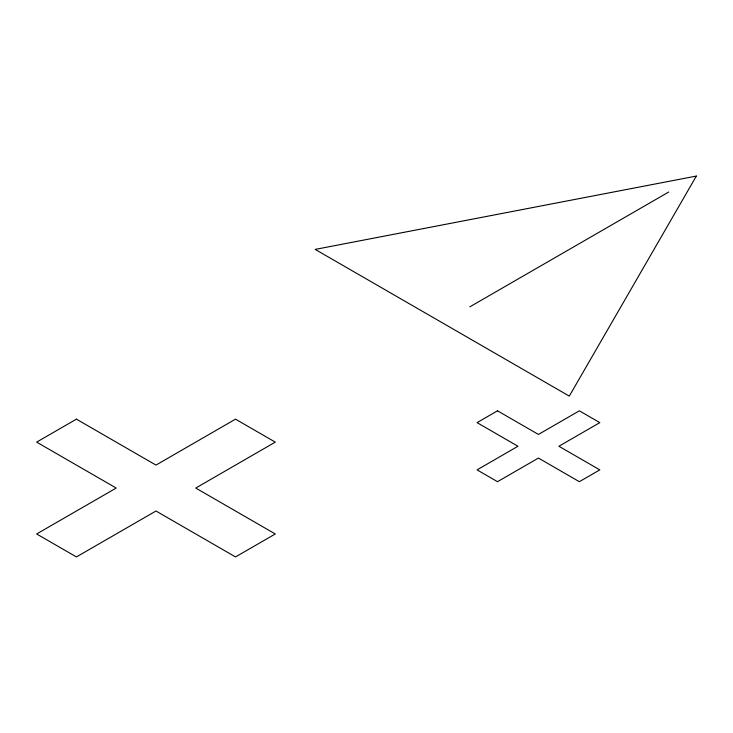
<?xml version="1.0" encoding="UTF-8"?>
<svg xmlns="http://www.w3.org/2000/svg" width="733" height="733" viewBox="0 0 733 733"><rect width="100%" height="100%" fill="white"/><g stroke="black" fill="none" stroke-linecap="round" stroke-linejoin="round"><path stroke-width="1.1" d="M469.871 306.825L668.734 192.009M696.35 176.067L569.303 396.113L315.199 249.412L696.35 176.067M76.424 419.157L36.65 442.127L116.199 488.05L36.65 533.972L76.424 556.933L155.973 511.011L235.513 556.933L275.287 533.972L195.738 488.05L275.287 442.127L235.513 419.157L155.973 465.089L76.424 419.157M497.515 410.819L477.064 422.629L517.974 446.26L477.064 469.88L497.515 481.691L538.434 458.07L579.354 481.691L599.814 469.88L558.894 446.26L599.814 422.629L579.354 410.819L538.434 434.449L497.515 410.819"/></g></svg>
